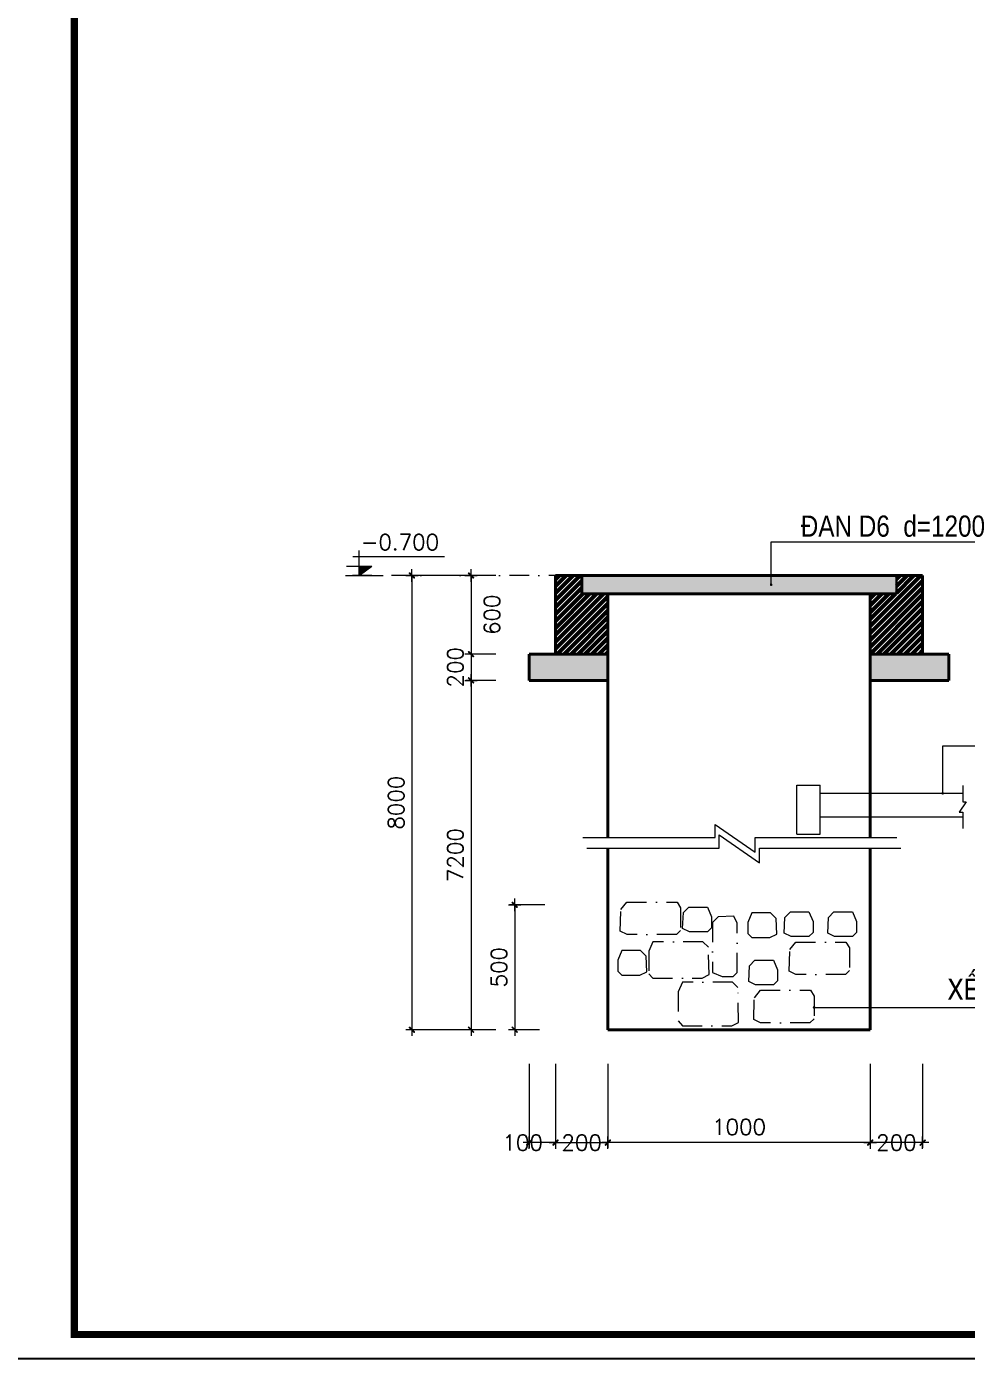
# Model space of a CAD drawing. Header units: millimetres. Extents: x 615730 to 2792744, y 139412 to 597571.
# Drawn here: x 742812 to 749979, y 261087 to 271244 of the extents above; entities that cross this region are included whole.
import ezdxf

# ---------------------------------------------------------------- set-up
doc = ezdxf.new("R2010")
doc.units = ezdxf.units.MM
doc.header["$MEASUREMENT"] = 0
doc.header["$PDMODE"] = 34
doc.linetypes.add('CENTER', pattern=[2, 1.25, -0.25, 0.25, -0.25])
doc.linetypes.add('DASHDOT', pattern=[1, 0.5, -0.25, 0, -0.25])
doc.layers.get('0').update_dxf_attribs({"lineweight": 5})
for name, color, linetype, lineweight in [('B', 4, 'Continuous', 18), ('DIM', 7, 'Continuous', 50), ('HATCH', 42, 'Continuous', 5), ('HATCH 1', 17, 'Continuous', 5), ('KT', 148, 'Continuous', 18), ('NETNGOAITUONG', 1, 'Continuous', 40), ('thay', 7, 'Continuous', 15), ('TIM TRUC', 149, 'DASHDOT', 9), ('VLIEU', 250, 'Continuous', 9)]:
    doc.layers.add(name, color=color, linetype=linetype, lineweight=lineweight)
for name, color, linetype in [('GHICHU', 40, 'Continuous'), ('M1', 7, 'Continuous'), ('MB', 7, 'Continuous'), ('NET2', 5, 'Continuous')]:
    doc.layers.add(name, color=color, linetype=linetype)
doc.styles.add('AVO', font='', dxfattribs={"height": 200})
doc.styles.add('DIM', font='txt.shx', dxfattribs={"height": 120})
doc.styles.add('VSIMPLEX', font='romans.shx')
doc.styles.get('AVO').set_extended_font_data('VNI-Helve-Condense')
doc.dimstyles.new('Copy of vu linh50', dxfattribs={"dimscale": 0, "dimtxt": 180, "dimasz": 0.3, "dimexe": 40, "dimexo": 40, "dimgap": 60, "dimtad": 1, "dimdec": 0, "dimlfac": 0.5, "dimtxsty": 'DIM', "dimblk": 'TICK', "dimcen": 250, "dimdle": 40, "dimclrd": 250, "dimclre": 250, "dimclrt": 2, "dimadec": 0, "dimazin": 0, "dimtfac": 1, "dimtdec": 0, "dimtix": 1, "dimtmove": 2, "dimatfit": 3, "dimldrblk": 'DOT', "dimfxl": 1, "dimlwd": -1, "dimlwe": -1, "dimarcsym": 0})
doc.dimstyles.new('vu linh', dxfattribs={"dimscale": 0, "dimtxt": 140, "dimasz": 30, "dimexe": 40, "dimexo": 40, "dimgap": 60, "dimtad": 1, "dimdec": 0, "dimtxsty": 'DIM', "dimblk": 'TICK', "dimcen": 250, "dimdle": 40, "dimclrd": 250, "dimclre": 250, "dimclrt": 2, "dimadec": 0, "dimazin": 0, "dimtfac": 1, "dimtdec": 0, "dimtix": 1, "dimtmove": 2, "dimatfit": 3, "dimldrblk": 'DOT', "dimfxl": 1, "dimlwd": -1, "dimlwe": -1, "dimarcsym": 0})

# ---------------------------------------------------------------- blocks, each defined once
blk = doc.blocks.new('TICK')
at = {"layer": 'B', "ltscale": 3000}
h = blk.add_hatch(color=256, dxfattribs=at)
edge = h.paths.add_edge_path()
edge.add_line((-68.75, -79.36), (-79.36, -68.75))
edge.add_arc((-68.75, -58.15), 15, 135, 225, ccw=False)
edge.add_line((-79.36, -47.54), (47.54, 79.36))
edge.add_arc((58.15, 68.75), 15, 45, 135, ccw=False)
edge.add_line((68.75, 79.36), (79.36, 68.75))
edge.add_arc((68.75, 58.15), 15, -45, 45, ccw=False)
edge.add_line((79.36, 47.54), (-47.54, -79.36))
edge.add_arc((-58.15, -68.75), 15, 225, 315, ccw=False)
for p, q in [((0, 158.16), (0, -158.16)), ((-158.16, 0), (158.16, 0))]:
    blk.add_line(p, q, dxfattribs=at)
blk = doc.blocks.new('*D679')
at = {"layer": 'DEFPOINTS', "color": 0, "ltscale": 10, "transparency": 16777216}
for p in [(746430, 267058), (746201, 266458), (746430, 266458)]:
    blk.add_point(p, dxfattribs=at)
at = {"layer": 'KT', "color": 250, "ltscale": 10, "transparency": 16777216}
for p, q in [((746390, 267058), (746161, 267058)), ((746201, 267057), (746201, 266458)), ((746390, 266458), (746161, 266458))]:
    blk.add_line(p, q, dxfattribs=at)
at = {"layer": 'KT', "color": 250, "ltscale": 10, "transparency": 16777216, "xscale": 0.3, "yscale": 0.3, "zscale": 0.3}
for p, rotation in [((746201, 267058), 90), ((746201, 266458), 270)]:
    blk.add_blockref('TICK', p, dxfattribs=dict(at, rotation=rotation))
at = {"layer": 'KT', "color": 2, "ltscale": 10, "transparency": 16777216, "insert": (746361, 266758), "char_height": 120, "attachment_point": 5, "rotation": 90, "style": 'DIM'}
blk.add_mtext('600', dxfattribs=at)
blk = doc.blocks.new('_DOT')
at = {"color": 0, "linetype": 'ByBlock'}
blk.add_line((-0.5, 0), (-1, 0), dxfattribs=at)
at = {"color": 0, "linetype": 'ByBlock', "const_width": 0.5}
blk.add_lwpolyline([(-0.25, 0, 1), (0.25, 0, 1)], format="xyb", close=True, dxfattribs=at)
blk = doc.blocks.new('*D680')
at = {"layer": 'DEFPOINTS', "color": 0, "ltscale": 10, "transparency": 16777216}
for p in [(746430, 266458), (746201, 266258), (746430, 266258)]:
    blk.add_point(p, dxfattribs=at)
at = {"layer": 'KT', "color": 250, "ltscale": 10, "transparency": 16777216}
for p, q in [((746390, 266458), (746161, 266458)), ((746201, 266458), (746201, 266458)), ((746201, 266458), (746201, 266258)), ((746390, 266258), (746161, 266258)), ((746201, 266257), (746201, 266257))]:
    blk.add_line(p, q, dxfattribs=at)
at = {"layer": 'KT', "color": 250, "ltscale": 10, "transparency": 16777216, "xscale": 0.3, "yscale": 0.3, "zscale": 0.3}
for p, rotation in [((746201, 266458), 270), ((746201, 266258), 90)]:
    blk.add_blockref('TICK', p, dxfattribs=dict(at, rotation=rotation))
at = {"layer": 'KT', "color": 2, "ltscale": 10, "transparency": 16777216, "insert": (746081, 266358), "char_height": 120, "attachment_point": 5, "rotation": 90, "style": 'DIM'}
blk.add_mtext('200', dxfattribs=at)
blk = doc.blocks.new('COS-VR')
at = {"color": 2}
for p, q in [((-1, 3), (13.57, 3)), ((0, 0), (0, 4)), ((-2, 1.5), (2, 1.5)), ((0, 0), (2, 1.5))]:
    blk.add_line(p, q, dxfattribs=at)
at = {"color": 1}
blk.add_line((-2.15, 0), (3.8, 0), dxfattribs=at)
at = {"color": 2}
blk.add_solid([(0, 1.5), (0, 0), (2, 1.5)], dxfattribs=at)
at = {"color": 3, "style": 'VSIMPLEX'}
blk.add_attdef('COS-VER', (0.27, 4.05), '', height=2.5, dxfattribs=at)
blk = doc.blocks.new('*D681')
at = {"layer": 'DEFPOINTS', "color": 0, "ltscale": 10, "transparency": 16777216}
for p in [(749245, 263372), (749645, 263372), (749245, 262732)]:
    blk.add_point(p, dxfattribs=at)
at = {"layer": 'KT', "color": 250, "ltscale": 10, "transparency": 16777216}
for p, q in [((749245, 263332), (749245, 262692)), ((749645, 263332), (749645, 262692)), ((749245, 262732), (749245, 262732)), ((749645, 262732), (749245, 262732)), ((749646, 262732), (749646, 262732))]:
    blk.add_line(p, q, dxfattribs=at)
at = {"layer": 'KT', "color": 250, "ltscale": 10, "transparency": 16777216, "xscale": 0.3, "yscale": 0.3, "zscale": 0.3}
blk.add_blockref('TICK', (749245, 262732), dxfattribs=at)
at = {"layer": 'KT', "color": 250, "ltscale": 10, "transparency": 16777216, "xscale": 0.3, "yscale": 0.3, "zscale": 0.3, "rotation": 180}
blk.add_blockref('TICK', (749645, 262732), dxfattribs=at)
at = {"layer": 'KT', "color": 2, "ltscale": 10, "transparency": 16777216, "insert": (749445, 262732), "char_height": 120, "attachment_point": 5, "style": 'DIM'}
blk.add_mtext('200', dxfattribs=at)
blk = doc.blocks.new('*D682')
at = {"layer": 'DEFPOINTS', "color": 0, "ltscale": 10, "transparency": 16777216}
for p in [(746845, 263372), (747245, 263372), (747245, 262732)]:
    blk.add_point(p, dxfattribs=at)
at = {"layer": 'KT', "color": 250, "ltscale": 10, "transparency": 16777216}
for p, q in [((746845, 263332), (746845, 262692)), ((747245, 263332), (747245, 262692)), ((746845, 262732), (746845, 262732)), ((746845, 262732), (747245, 262732)), ((747246, 262732), (747246, 262732))]:
    blk.add_line(p, q, dxfattribs=at)
at = {"layer": 'KT', "color": 250, "ltscale": 10, "transparency": 16777216, "xscale": 0.3, "yscale": 0.3, "zscale": 0.3}
blk.add_blockref('TICK', (746845, 262732), dxfattribs=at)
at = {"layer": 'KT', "color": 250, "ltscale": 10, "transparency": 16777216, "xscale": 0.3, "yscale": 0.3, "zscale": 0.3, "rotation": 180}
blk.add_blockref('TICK', (747245, 262732), dxfattribs=at)
at = {"layer": 'KT', "color": 2, "ltscale": 10, "transparency": 16777216, "insert": (747045, 262732), "char_height": 120, "attachment_point": 5, "style": 'DIM'}
blk.add_mtext('200', dxfattribs=at)
blk = doc.blocks.new('*D683')
at = {"layer": 'DEFPOINTS', "color": 0, "ltscale": 10, "transparency": 16777216}
for p in [(746645, 263372), (746845, 263372), (746645, 262732)]:
    blk.add_point(p, dxfattribs=at)
at = {"layer": 'KT', "color": 250, "ltscale": 10, "transparency": 16777216}
for p, q in [((746645, 263332), (746645, 262692)), ((746845, 263332), (746845, 262692)), ((746845, 262732), (746646, 262732))]:
    blk.add_line(p, q, dxfattribs=at)
at = {"layer": 'KT', "color": 250, "ltscale": 10, "transparency": 16777216, "xscale": 0.3, "yscale": 0.3, "zscale": 0.3, "rotation": 180}
blk.add_blockref('TICK', (746645, 262732), dxfattribs=at)
at = {"layer": 'KT', "color": 250, "ltscale": 10, "transparency": 16777216, "xscale": 0.3, "yscale": 0.3, "zscale": 0.3}
blk.add_blockref('TICK', (746845, 262732), dxfattribs=at)
at = {"layer": 'KT', "color": 2, "ltscale": 10, "transparency": 16777216, "insert": (746595, 262732), "char_height": 120, "attachment_point": 5, "style": 'DIM'}
blk.add_mtext('100', dxfattribs=at)
blk = doc.blocks.new('*D684')
at = {"layer": 'DEFPOINTS', "color": 0, "ltscale": 10, "transparency": 16777216}
for p in [(747245, 263372), (749245, 263372), (747245, 262732)]:
    blk.add_point(p, dxfattribs=at)
at = {"layer": 'KT', "color": 250, "ltscale": 10, "transparency": 16777216}
for p, q in [((747245, 263332), (747245, 262692)), ((749245, 263332), (749245, 262692)), ((749245, 262732), (747246, 262732))]:
    blk.add_line(p, q, dxfattribs=at)
at = {"layer": 'KT', "color": 250, "ltscale": 10, "transparency": 16777216, "xscale": 0.3, "yscale": 0.3, "zscale": 0.3, "rotation": 180}
blk.add_blockref('TICK', (747245, 262732), dxfattribs=at)
at = {"layer": 'KT', "color": 250, "ltscale": 10, "transparency": 16777216, "xscale": 0.3, "yscale": 0.3, "zscale": 0.3}
blk.add_blockref('TICK', (749245, 262732), dxfattribs=at)
at = {"layer": 'KT', "color": 2, "ltscale": 10, "transparency": 16777216, "insert": (748245, 262852), "char_height": 120, "attachment_point": 5, "style": 'DIM'}
blk.add_mtext('1000', dxfattribs=at)
blk = doc.blocks.new('*D687')
at = {"layer": 'DEFPOINTS', "color": 0, "ltscale": 10, "transparency": 16777216}
for p in [(746803, 264546), (746534, 263593), (746762, 263593)]:
    blk.add_point(p, dxfattribs=at)
at = {"layer": 'KT', "color": 250, "ltscale": 10, "transparency": 16777216}
for p, q in [((746763, 264546), (746494, 264546)), ((746534, 264546), (746534, 263594)), ((746722, 263593), (746494, 263593))]:
    blk.add_line(p, q, dxfattribs=at)
at = {"layer": 'KT', "color": 250, "ltscale": 10, "transparency": 16777216, "xscale": 0.3, "yscale": 0.3, "zscale": 0.3}
for p, rotation in [((746534, 264546), 90), ((746534, 263593), 270)]:
    blk.add_blockref('TICK', p, dxfattribs=dict(at, rotation=rotation))
at = {"layer": 'KT', "color": 2, "ltscale": 10, "transparency": 16777216, "insert": (746414, 264070), "char_height": 120, "attachment_point": 5, "rotation": 90, "style": 'DIM'}
blk.add_mtext('500', dxfattribs=at)
blk = doc.blocks.new('*D688')
at = {"layer": 'DEFPOINTS', "color": 0, "ltscale": 10, "transparency": 16777216}
for p in [(746430, 266258), (746201, 263593), (746430, 263593)]:
    blk.add_point(p, dxfattribs=at)
at = {"layer": 'KT', "color": 250, "ltscale": 10, "transparency": 16777216}
for p, q in [((746390, 266258), (746161, 266258)), ((746201, 266257), (746201, 263594)), ((746390, 263593), (746161, 263593))]:
    blk.add_line(p, q, dxfattribs=at)
at = {"layer": 'KT', "color": 250, "ltscale": 10, "transparency": 16777216, "xscale": 0.3, "yscale": 0.3, "zscale": 0.3}
for p, rotation in [((746201, 266258), 90), ((746201, 263593), 270)]:
    blk.add_blockref('TICK', p, dxfattribs=dict(at, rotation=rotation))
at = {"layer": 'KT', "color": 2, "ltscale": 10, "transparency": 16777216, "insert": (746081, 264925), "char_height": 120, "attachment_point": 5, "rotation": 90, "style": 'DIM'}
blk.add_mtext('7200', dxfattribs=at)
blk = doc.blocks.new('*D689')
at = {"layer": 'DEFPOINTS', "color": 0, "ltscale": 10, "transparency": 16777216}
for p in [(746305, 267058), (745750, 263593), (746305, 263593)]:
    blk.add_point(p, dxfattribs=at)
at = {"layer": 'KT', "color": 250, "ltscale": 10, "transparency": 16777216}
for p, q in [((746265, 267058), (745710, 267058)), ((745750, 267057), (745750, 263594)), ((746265, 263593), (745710, 263593))]:
    blk.add_line(p, q, dxfattribs=at)
at = {"layer": 'KT', "color": 250, "ltscale": 10, "transparency": 16777216, "xscale": 0.3, "yscale": 0.3, "zscale": 0.3}
for p, rotation in [((745750, 267058), 90), ((745750, 263593), 270)]:
    blk.add_blockref('TICK', p, dxfattribs=dict(at, rotation=rotation))
at = {"layer": 'KT', "color": 2, "ltscale": 10, "transparency": 16777216, "insert": (745630, 265325), "char_height": 120, "attachment_point": 5, "rotation": 90, "style": 'DIM'}
blk.add_mtext('8000', dxfattribs=at)

msp = doc.modelspace()

# ---------------------------------------------------------------- hatches: boundary and pattern name
at = {"layer": 'DIM', "ltscale": 2}
h = msp.add_hatch(dxfattribs=at)
h.set_pattern_fill('ANSI31', color=256, scale=300, style=0)
h.set_pattern_definition([(45, (702099.092, 242381.81), (-26.516504, 26.516504), [])])
h.paths.add_polyline_path([(749645.2, 267057.7), (749445.2, 267057.7), (749445.2, 266917.7), (749245.2, 266917.7), (749245.2, 266457.7), (749645.2, 266457.7)])
h.paths.add_polyline_path([(747245.2, 266917.7), (747045.2, 266917.7), (747045.2, 267057.7), (746845.2, 267057.7), (746845.2, 266457.7), (747245.2, 266457.7)])
at = {"layer": 'HATCH', "ltscale": 10}
h = msp.add_hatch(dxfattribs=at)
h.set_pattern_fill('BT-01', color=256, scale=10, style=0, pattern_type=2)
h.set_pattern_definition([(50, (702099.09, 242381.81), (71.72602, -6.275213), [7.5, -82.5]), (355, (702099.09, 242381.81), (-13.87513, 75.21921), [6, -66]), (100.4514, (702105.07, 242381.286), (57.85094, 68.94395), [6.37402, -70.11421]), (46.1842, (702099.09, 242401.81), (106.7241, -16.5519), [11.25, -123.75]), (96.6356, (702107.99, 242400.43), (93.46627, 97.41179), [9.56103, -105.1713]), (351.1842, (702099.09, 242401.81), (93.4662, 97.41186), [9, -99]), (21, (702109.09, 242396.81), (59.690705, -40.26189), [7.5, -82.5]), (326, (702109.09, 242396.81), (24.33153, 72.515), [6, -66]), (71.4514, (702114.066, 242393.45), (84.02226, 32.25305), [6.37402, -70.11421]), (37.5, (702099.092, 242381.809), (1.215986, 33.289385), [0, -65.2, 0, -67, 0, -66.25]), (7.5, (702099.092, 242381.81), (26.306954, 39.44117), [0, -38.2, 0, -63.7, 0, -25.25]), (327.5, (702076.792, 242381.809), (53.382244, -2.255487), [0, -25, 0, -78, 0, -103.5]), (317.5, (702066.79, 242381.81), (58.318617, 10.0105), [0, -32.5, 0, -51.8, 0, -73.5]), (45, (702099.092, 242381.81), (-30.052038, 30.052038), []), (45, (702099.092, 242394.06), (-30.052038, 30.052038), [])])
h.paths.add_polyline_path([(749445.2, 267057.7), (747045.2, 267057.7), (747045.2, 266917.7), (749445.2, 266917.7)])
at = {"layer": 'HATCH 1', "ltscale": 10}
h = msp.add_hatch(dxfattribs=at)
h.set_pattern_fill('AR-CONC', color=256, scale=15, style=0)
h.set_pattern_definition([(50, (702099.09, 242381.81), (107.58903, -9.41282), [11.25, -123.75]), (355, (702099.09, 242381.81), (-20.8127, 112.82882), [9, -99]), (100.4514, (702108.06, 242381.02), (86.7764, 103.41593), [9.56103, -105.17132]), (46.1842, (702099.09, 242411.81), (160.08616, -24.82785), [16.875, -185.625]), (96.6356, (702112.43, 242409.74), (140.1994, 146.1177), [14.34154, -157.75695]), (351.1842, (702099.1, 242411.81), (140.1993, 146.1178), [13.5, -148.5]), (21, (702114.09, 242404.31), (89.53606, -60.39283), [11.25, -123.75]), (326, (702114.09, 242404.31), (36.4973, 108.7725), [9, -99]), (71.4514, (702121.55, 242399.28), (126.0334, 48.37957), [9.56103, -105.17132]), (37.5, (702099.092, 242381.81), (1.823978, 49.934078), [0, -97.8, 0, -100.5, 0, -99.375]), (7.5, (702099.09, 242381.81), (39.46043, 59.161757), [0, -57.3, 0, -95.55, 0, -37.875]), (327.5, (702065.642, 242381.81), (80.073365, -3.38323), [0, -37.5, 0, -117, 0, -155.25]), (317.5, (702050.64, 242381.81), (87.47793, 15.01575), [0, -48.75, 0, -77.7, 0, -110.25])])
h.paths.add_polyline_path([(749845.2, 266457.7), (749245.2, 266457.7), (749245.2, 266257.7), (749845.2, 266257.7)])
h.paths.add_polyline_path([(747245.2, 266257.7), (747245.2, 266457.7), (746645.2, 266457.7), (746645.2, 266257.7)])

# ---------------------------------------------------------------- linework, layer by layer
at = {"layer": 'KT', "ltscale": 10}
for p, q in [((748684.8, 265459.7), (748864.8, 265459.7)), ((748684.8, 265084.9), (748684.8, 265459.7)), ((748864.8, 265084.9), (748864.8, 265459.7)), ((748864.8, 265396.3), (749245.2, 265396.3)), ((749245.2, 265396.3), (749952.4, 265396.3)), ((748864.8, 265216.3), (749245.2, 265216.3)), ((749245.2, 265216.3), (749952.4, 265216.3)), ((748684.8, 265084.9), (748864.8, 265084.9))]:
    msp.add_line(p, q, dxfattribs=at)
at = {"layer": 'M1', "ltscale": 10}
msp.add_lwpolyline([(747045.2, 267057.7), (749445.2, 267057.7), (749445.2, 266917.7), (747045.2, 266917.7)], close=True, dxfattribs=at)
at = {"layer": 'MB', "color": 6}
msp.add_line((749445.2, 266917.7), (749445.2, 267057.7), dxfattribs=at)
at = {"layer": 'NET2', "ltscale": 10}
msp.add_lwpolyline([(742474.9, 281350.5), (742474.9, 261086.5), (771134, 261086.5), (771134, 281350.5)], close=True, dxfattribs=at)
at = {"layer": 'NETNGOAITUONG'}
for p, q in [((746845.2, 266457.7), (746845.2, 267057.7)), ((746845.2, 267057.7), (749645.2, 267057.7)), ((747045.2, 266917.7), (747045.2, 267057.7)), ((749645.2, 266457.7), (749645.2, 267057.7)), ((747045.2, 266917.7), (749445.2, 266917.7)), ((747245.2, 265059.9), (747245.2, 266917.7)), ((749245.2, 265059.9), (749245.2, 266917.7)), ((746645.2, 266257.7), (746645.2, 266457.7)), ((746645.2, 266457.7), (747245.2, 266457.7)), ((749245.2, 266457.7), (749845.2, 266457.7)), ((749845.2, 266257.7), (749845.2, 266457.7)), ((746645.2, 266257.7), (747245.2, 266257.7)), ((749245.2, 266257.7), (749845.2, 266257.7)), ((747245.2, 263593.2), (747245.2, 264978.8)), ((749245.2, 263593.2), (749245.2, 264978.8)), ((747245.2, 263593.2), (749245.2, 263593.2))]:
    msp.add_line(p, q, dxfattribs=at)
at = {"layer": 'thay', "lineweight": -2, "ltscale": 10, "const_width": 54.6}
msp.add_lwpolyline([(770911.9, 281168.4), (743176.2, 281168.4), (743176.2, 261268.7), (770911.9, 261268.7)], close=True, dxfattribs=at)
at = {"layer": 'TIM TRUC', "ltscale": 300}
msp.add_lwpolyline([(749645.2, 267057.7), (749645.2, 267057.7), (745296.6, 267057.7)], dxfattribs=at)
for points in [[(747799.3, 264523), (747799.3, 264350.4), (747767.9, 264319.1), (747391.1, 264319.1), (747338.8, 264345.2), (747344, 264509.3), (747390.4, 264566.9), (747772.4, 264566.9)], [(748034.8, 264455), (748034.8, 264371.4), (748003.4, 264340), (747867.3, 264340), (747815, 264366.1), (747820.2, 264486.4), (747862.1, 264528.2), (748003.4, 264528.2)], [(748116.3, 263997.9), (748200, 263997.9), (748231.3, 264029.3), (748231.3, 264406), (748205.2, 264458.4), (748084.9, 264453.1), (748043.1, 264411.3), (748043.1, 264029.3)], [(748312.3, 264410.7), (748312.3, 264327.1), (748343.7, 264295.7), (748479.8, 264295.7), (748532.1, 264321.8), (748526.9, 264442.1), (748485, 264483.9), (748343.7, 264483.9)], [(748809.3, 264418.3), (748809.3, 264334.6), (748777.9, 264303.2), (748641.9, 264303.2), (748589.6, 264329.4), (748594.8, 264449.6), (748636.7, 264491.5), (748777.9, 264491.5)], [(749141.1, 264418.3), (749141.1, 264334.6), (749109.7, 264303.2), (748973.6, 264303.2), (748921.3, 264329.4), (748926.5, 264449.6), (748968.4, 264491.5), (749109.7, 264491.5)], [(747556.4, 264191.5), (747556.4, 264019), (747587.8, 263987.6), (747964.5, 263987.6), (748016.9, 264013.7), (748011.6, 264222.9), (747969.8, 264264.7), (747587.8, 264264.7)], [(749087.3, 264218.2), (749087.3, 264045.6), (749055.9, 264014.3), (748679.2, 264014.3), (748626.8, 264040.4), (748632.1, 264204.5), (748678.4, 264262.1), (749060.4, 264262.1)], [(747320.9, 264123.5), (747320.9, 264039.9), (747352.3, 264008.5), (747488.4, 264008.5), (747540.7, 264034.6), (747535.4, 264154.9), (747493.6, 264196.7), (747352.3, 264196.7)], [(748539.1, 264050.1), (748539.1, 263966.5), (748507.7, 263935.1), (748371.7, 263935.1), (748319.4, 263961.2), (748324.6, 264081.5), (748366.5, 264123.3), (748507.7, 264123.3)], [(747781.4, 263883), (747781.4, 263661), (747812.8, 263622.1), (748189.5, 263622.1), (748241.9, 263648.3), (748236.6, 263914.4), (748194.8, 263956.2), (747812.8, 263956.2)], [(748817.1, 263850.1), (748817.1, 263677.5), (748785.7, 263646.1), (748408.9, 263646.1), (748356.6, 263672.3), (748361.8, 263836.3), (748408.2, 263894), (748790.2, 263894)]]:
    msp.add_lwpolyline(points, close=True, dxfattribs=at)
at = {"layer": 'VLIEU', "color": 0, "ltscale": 10}
for points in [[(749952.4, 265456.5), (749952.4, 265330.2), (749977.3, 265330.2), (749924.3, 265253.8), (749952.4, 265253.8), (749952.4, 265128.8)], [(747052.5, 265059.9), (748063.4, 265059.9), (748063.4, 265159.6), (748369.1, 264947.6), (748369.1, 265059.9), (749448.6, 265059.9)], [(747083.7, 264978.8), (748094.6, 264978.8), (748094.6, 265078.6), (748400.3, 264866.6), (748400.3, 264978.8), (749479.8, 264978.8)]]:
    msp.add_lwpolyline(points, dxfattribs=at)

# ---------------------------------------------------------------- block references
at = {"color": 1, "linetype": 'CENTER', "xscale": 48, "yscale": 48, "zscale": 48}
msp.add_blockref('COS-VR', (745347.8, 267057.7), dxfattribs=at).add_auto_attribs({'COS-VER': '-0.700'})

# ---------------------------------------------------------------- texts
at = {"layer": 'GHICHU', "char_height": 161.7, "width": 4320.085, "attachment_point": 7, "style": 'AVO'}
for s, insert in [('{\\C3;ÑAN D6  d=1200}', (748715.8, 267351.3)), ('{\\C3;XEÁP ÑAÙ HOÄC CAO 500}', (749834.3, 263781.1))]:
    msp.add_mtext(s, dxfattribs=dict(at, insert=insert))

# ---------------------------------------------------------------- dimensions: what is measured, and where the dimension line sits
at = {"layer": 'KT', "ltscale": 10}
for base, p1, p2, text, picture, middle in [((745750.3, 263593.2), (746304.6, 267057.7), (746304.6, 263593.2), '8000', '*D689', (745630.3, 265325.5)), ((746200.7, 266257.7), (746429.5, 266457.7), (746429.5, 266257.7), '200', '*D680', (746080.7, 266357.7)), ((746200.7, 263593.2), (746429.5, 266257.7), (746429.5, 263593.2), '7200', '*D688', (746080.7, 264925.5)), ((746533.5, 263593.2), (746802.7, 264546.4), (746762.3, 263593.2), '500', '*D687', (746413.5, 264069.8))]:
    dim = msp.add_linear_dim(base=base, p1=p1, p2=p2, angle=90, text=text, dimstyle='Copy of vu linh50', override={"dimscale": 1}, dxfattribs=at)
    dim.commit()
    dim.dimension.update_dxf_attribs({"geometry": picture, "text_midpoint": middle})
dim = msp.add_linear_dim(base=(746200.7, 266457.7), p1=(746429.5, 267057.7), p2=(746429.5, 266457.7), angle=90, text='600', dimstyle='Copy of vu linh50', override={"dimscale": 1}, dxfattribs=at)
dim.commit()
dim.dimension.update_dxf_attribs({"geometry": '*D679', "text_midpoint": (746360.5, 266757.7), "dimtype": 160})
for base, p1, p2, text, picture, middle in [((746645.2, 262732.1), (746845.2, 263371.9), (746645.2, 263371.9), '100', '*D683', (746595.2, 262732.1)), ((747245.2, 262732.1), (746845.2, 263371.9), (747245.2, 263371.9), '200', '*D682', (747045.2, 262732.1)), ((749245.2, 262732.1), (749645.2, 263371.9), (749245.2, 263371.9), '200', '*D681', (749445.2, 262732.1))]:
    dim = msp.add_linear_dim(base=base, p1=p1, p2=p2, text=text, dimstyle='Copy of vu linh50', override={"dimscale": 1}, dxfattribs=at)
    dim.commit()
    dim.dimension.update_dxf_attribs({"geometry": picture, "text_midpoint": middle, "dimtype": 160})
dim = msp.add_linear_dim(base=(747245.2, 262732.1), p1=(749245.2, 263371.9), p2=(747245.2, 263371.9), text='1000', dimstyle='Copy of vu linh50', override={"dimscale": 1}, dxfattribs=at)
dim.commit()
dim.dimension.update_dxf_attribs({"geometry": '*D684', "text_midpoint": (748245.2, 262852.1)})

# ---------------------------------------------------------------- leaders
for points in [[(748489.9, 266987.7), (748489.9, 267313.3), (750409.7, 267313.3)], [(749798.8, 265396.3), (749798.8, 265759), (751778, 265759)], [(748817.1, 263763.8), (752226.9, 263763.8)]]:
    msp.add_leader(points, dimstyle='vu linh', override={"dimscale": 1, "dimasz": 20, "dimtad": 0}, dxfattribs=at)

doc.saveas('drawing.dxf')
